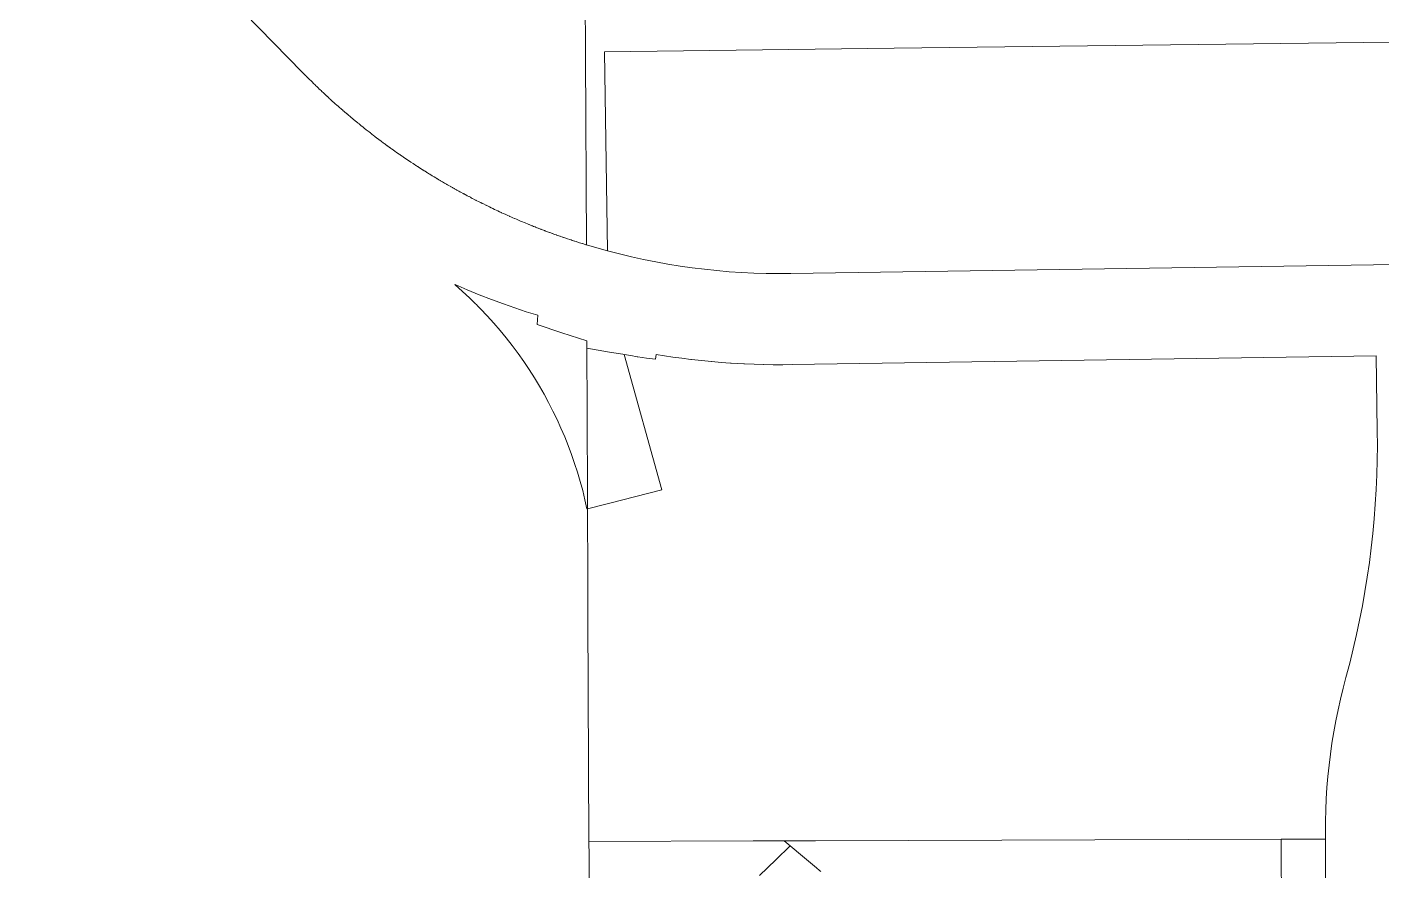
# Model space of a CAD drawing. Header units: feet. Extents: x 865220 to 2774701, y -2240498 to 961524.
# Drawn here: x 2758887 to 2761117, y 955911 to 957301 of the extents above; entities that cross this region are included whole.
import ezdxf

# ---------------------------------------------------------------- set-up
doc = ezdxf.new("R2010")
doc.units = ezdxf.units.FT
doc.header["$LTSCALE"] = 0.015
doc.header["$MEASUREMENT"] = 0
doc.layers.add('Parcels', color=7, linetype='Continuous', lineweight=0)

msp = doc.modelspace()

# ---------------------------------------------------------------- linework, layer by layer
at = {"layer": 'Parcels', "lineweight": 5, "ltscale": 100}
for p, q in [((2759806.1, 957260.2), (2759803, 957742)), ((2758886.7, 957691.1), (2759340.2, 957226.7)), ((2759806.2, 957253.4), (2759806.1, 957260.2)), ((2760314.2, 957266.5), (2759837.4, 957260.7)), ((2759837.4, 957260.7), (2759842.5, 956932.6)), ((2759842.5, 956932.6), (2759837.4, 957260.7)), ((2761132.8, 957276.4), (2760314.2, 957266.5)), ((2759807.5, 956942.6), (2759806.2, 957253.4)), ((2759806.2, 957253.4), (2759807.5, 956942.6)), ((2759340.2, 957226.7), (2759343.9, 957222.8)), ((2759343.9, 957222.8), (2759344.6, 957222.1)), ((2759344.6, 957222.1), (2759345.3, 957221.4)), ((2759345.3, 957221.4), (2759346, 957220.8)), ((2759346, 957220.8), (2759346.1, 957220.6)), ((2759346.1, 957220.6), (2759346.7, 957220)), ((2759346.7, 957220), (2759348.6, 957218.2)), ((2759348.6, 957218.2), (2759349.1, 957217.6)), ((2759349.1, 957217.6), (2759350.3, 957216.4)), ((2759350.3, 957216.4), (2759351.9, 957214.9)), ((2759351.9, 957214.9), (2759352.2, 957214.6)), ((2759352.2, 957214.6), (2759353.2, 957213.6)), ((2759353.2, 957213.6), (2759353.4, 957213.4)), ((2759353.4, 957213.4), (2759353.7, 957213.1)), ((2759353.7, 957213.1), (2759356.4, 957210.4)), ((2759356.4, 957210.4), (2759357.8, 957209.1)), ((2759357.8, 957209.1), (2759357.9, 957209)), ((2759357.9, 957209), (2759358.2, 957208.6)), ((2759358.2, 957208.6), (2759358.9, 957207.9)), ((2759358.9, 957207.9), (2759360.3, 957206.6)), ((2759360.3, 957206.6), (2759362.1, 957204.8)), ((2759362.1, 957204.8), (2759363.7, 957203.3)), ((2759363.7, 957203.3), (2759366.9, 957200.2)), ((2759366.9, 957200.2), (2759367.2, 957199.9)), ((2759367.2, 957199.9), (2759367.3, 957199.8)), ((2759367.3, 957199.8), (2759369.3, 957197.9)), ((2759369.3, 957197.9), (2759370.7, 957196.6)), ((2759370.7, 957196.6), (2759372.1, 957195.3)), ((2759372.1, 957195.3), (2759374.7, 957192.8)), ((2759374.7, 957192.8), (2759376.4, 957191.2)), ((2759376.4, 957191.2), (2759377, 957190.7)), ((2759377, 957190.7), (2759380.2, 957187.7)), ((2759380.2, 957187.7), (2759380.4, 957187.6)), ((2759380.4, 957187.6), (2759380.4, 957187.5)), ((2759380.4, 957187.5), (2759380.6, 957187.4)), ((2759380.6, 957187.4), (2759383.4, 957184.8)), ((2759383.4, 957184.8), (2759384.3, 957183.9)), ((2759384.3, 957183.9), (2759385.8, 957182.6)), ((2759385.8, 957182.6), (2759388.6, 957180)), ((2759388.6, 957180), (2759389.8, 957179)), ((2759389.8, 957179), (2759392, 957177)), ((2759392, 957177), (2759392.2, 957176.7)), ((2759392.2, 957176.7), (2759393, 957176.1)), ((2759393, 957176.1), (2759394.6, 957174.6)), ((2759394.6, 957174.6), (2759396.2, 957173.2)), ((2759396.2, 957173.2), (2759396.4, 957173)), ((2759396.4, 957173), (2759399.5, 957170.3)), ((2759399.5, 957170.3), (2759400, 957169.8)), ((2759400, 957169.8), (2759401, 957168.9)), ((2759401, 957168.9), (2759404, 957166.4)), ((2759404, 957166.4), (2759404.5, 957165.9)), ((2759404.5, 957165.9), (2759406.5, 957164.2)), ((2759406.5, 957164.2), (2759406.7, 957164)), ((2759406.7, 957164), (2759408.7, 957162.2)), ((2759408.7, 957162.2), (2759409, 957162)), ((2759409, 957162), (2759413, 957158.6)), ((2759413, 957158.6), (2759413.5, 957158.2)), ((2759413.5, 957158.2), (2759414.1, 957157.6)), ((2759414.1, 957157.6), (2759416.2, 957155.8)), ((2759416.2, 957155.8), (2759418, 957154.3)), ((2759418, 957154.3), (2759419.3, 957153.2)), ((2759419.3, 957153.2), (2759419.9, 957152.7)), ((2759419.9, 957152.7), (2759420.9, 957151.8)), ((2759420.9, 957151.8), (2759421.9, 957151.1)), ((2759421.9, 957151.1), (2759424.9, 957148.5)), ((2759424.9, 957148.5), (2759425.7, 957147.9)), ((2759425.7, 957147.9), (2759425.7, 957147.8)), ((2759425.7, 957147.8), (2759426.7, 957147)), ((2759426.7, 957147), (2759431.1, 957143.5)), ((2759431.1, 957143.5), (2759431.1, 957143.4)), ((2759431.1, 957143.4), (2759431.5, 957143.1)), ((2759431.5, 957143.1), (2759433.2, 957141.7)), ((2759433.2, 957141.7), (2759435.2, 957140.1)), ((2759435.2, 957140.1), (2759435.4, 957139.9)), ((2759435.4, 957139.9), (2759436.3, 957139.2)), ((2759436.3, 957139.2), (2759439.8, 957136.4)), ((2759439.8, 957136.4), (2759440, 957136.2)), ((2759440, 957136.2), (2759440.6, 957135.8)), ((2759440.6, 957135.8), (2759441.7, 957134.9)), ((2759441.7, 957134.9), (2759445.1, 957132.2)), ((2759445.1, 957132.2), (2759446.7, 957131)), ((2759446.7, 957131), (2759446.8, 957130.9)), ((2759446.8, 957130.9), (2759448.2, 957129.8)), ((2759448.2, 957129.8), (2759449.7, 957128.5)), ((2759449.7, 957128.5), (2759451.9, 957126.9)), ((2759451.9, 957126.9), (2759452.8, 957126.2)), ((2759452.8, 957126.2), (2759453, 957126)), ((2759453, 957126), (2759454.3, 957125)), ((2759454.3, 957125), (2759457, 957122.9)), ((2759457, 957122.9), (2759458.9, 957121.5)), ((2759458.9, 957121.5), (2759459, 957121.4)), ((2759459, 957121.4), (2759459.3, 957121.2)), ((2759459.3, 957121.2), (2759460, 957120.6)), ((2759460, 957120.6), (2759464.1, 957117.5)), ((2759464.1, 957117.5), (2759464.3, 957117.3)), ((2759464.3, 957117.3), (2759465.2, 957116.7)), ((2759465.2, 957116.7), (2759466.1, 957116)), ((2759466.1, 957116), (2759469.5, 957113.5)), ((2759469.5, 957113.5), (2759469.7, 957113.3)), ((2759469.7, 957113.3), (2759470.4, 957112.7)), ((2759470.4, 957112.7), (2759472.9, 957110.9)), ((2759472.9, 957110.9), (2759474.6, 957109.7)), ((2759474.6, 957109.7), (2759475.7, 957108.8)), ((2759475.7, 957108.8), (2759476.2, 957108.5)), ((2759476.2, 957108.5), (2759479.7, 957105.9)), ((2759479.7, 957105.9), (2759480.2, 957105.5)), ((2759480.2, 957105.5), (2759483.5, 957103.2)), ((2759483.5, 957103.2), (2759484, 957102.8)), ((2759484, 957102.8), (2759485, 957102.1)), ((2759485, 957102.1), (2759486.6, 957101)), ((2759486.6, 957101), (2759489.2, 957099.1)), ((2759489.2, 957099.1), (2759489.5, 957098.9)), ((2759489.5, 957098.9), (2759489.8, 957098.7)), ((2759489.8, 957098.7), (2759492.3, 957096.9)), ((2759492.3, 957096.9), (2759492.9, 957096.4)), ((2759492.9, 957096.4), (2759494.5, 957095.4)), ((2759494.5, 957095.4), (2759494.5, 957095.3)), ((2759494.5, 957095.3), (2759496.7, 957093.8)), ((2759496.7, 957093.8), (2759499.3, 957091.9)), ((2759499.3, 957091.9), (2759500.2, 957091.4)), ((2759500.2, 957091.4), (2759500.8, 957090.9)), ((2759500.8, 957090.9), (2759501.4, 957090.5)), ((2759501.4, 957090.5), (2759504.4, 957088.5)), ((2759504.4, 957088.5), (2759505.8, 957087.5)), ((2759505.8, 957087.5), (2759506.1, 957087.3)), ((2759506.1, 957087.3), (2759506.6, 957087)), ((2759506.6, 957087), (2759508.6, 957085.6)), ((2759508.6, 957085.6), (2759511.2, 957083.8)), ((2759511.2, 957083.8), (2759511.4, 957083.7)), ((2759511.4, 957083.7), (2759511.8, 957083.4)), ((2759511.8, 957083.4), (2759512.9, 957082.7)), ((2759512.9, 957082.7), (2759517.1, 957079.9)), ((2759517.1, 957079.9), (2759517.1, 957079.9)), ((2759517.1, 957079.9), (2759517.8, 957079.4)), ((2759517.8, 957079.4), (2759517.8, 957079.4)), ((2759517.8, 957079.4), (2759518.4, 957079)), ((2759518.4, 957079), (2759522.3, 957076.4)), ((2759522.3, 957076.4), (2759523.1, 957075.9)), ((2759523.1, 957075.9), (2759523.8, 957075.4)), ((2759523.8, 957075.4), (2759523.8, 957075.4)), ((2759523.8, 957075.4), (2759526.8, 957073.5)), ((2759526.8, 957073.5), (2759527.8, 957072.8)), ((2759527.8, 957072.8), (2759529.3, 957071.9)), ((2759529.3, 957071.9), (2759529.8, 957071.5)), ((2759529.8, 957071.5), (2759531.3, 957070.6)), ((2759531.3, 957070.6), (2759533.7, 957069)), ((2759533.7, 957069), (2759534.7, 957068.3)), ((2759534.7, 957068.3), (2759535.8, 957067.7)), ((2759535.8, 957067.7), (2759536, 957067.5)), ((2759536, 957067.5), (2759538.8, 957065.8)), ((2759538.8, 957065.8), (2759539.4, 957065.4)), ((2759539.4, 957065.4), (2759540.4, 957064.7)), ((2759540.4, 957064.7), (2759541.9, 957063.8)), ((2759541.9, 957063.8), (2759544.3, 957062.3)), ((2759544.3, 957062.3), (2759544.8, 957062)), ((2759544.8, 957062), (2759545.7, 957061.4)), ((2759545.7, 957061.4), (2759547.7, 957060.2)), ((2759547.7, 957060.2), (2759549.2, 957059.3)), ((2759549.2, 957059.3), (2759549.8, 957058.9)), ((2759549.8, 957058.9), (2759551.5, 957057.8)), ((2759551.5, 957057.8), (2759553.6, 957056.5)), ((2759553.6, 957056.5), (2759554.6, 957056)), ((2759554.6, 957056), (2759555.8, 957055.2)), ((2759555.8, 957055.2), (2759557.1, 957054.4)), ((2759557.1, 957054.4), (2759559.6, 957052.9)), ((2759559.6, 957052.9), (2759561.2, 957051.9)), ((2759561.2, 957051.9), (2759562.1, 957051.4)), ((2759562.1, 957051.4), (2759562.4, 957051.2)), ((2759562.4, 957051.2), (2759564.6, 957049.9)), ((2759564.6, 957049.9), (2759566.6, 957048.7)), ((2759566.6, 957048.7), (2759567.6, 957048.2)), ((2759567.6, 957048.2), (2759569.7, 957046.9)), ((2759569.7, 957046.9), (2759570.7, 957046.3)), ((2759570.7, 957046.3), (2759572.3, 957045.4)), ((2759572.3, 957045.4), (2759574, 957044.4)), ((2759574, 957044.4), (2759575.2, 957043.7)), ((2759575.2, 957043.7), (2759577.4, 957042.4)), ((2759577.4, 957042.4), (2759578, 957042.1)), ((2759578, 957042.1), (2759579.6, 957041.2)), ((2759579.6, 957041.2), (2759579.7, 957041.1)), ((2759579.7, 957041.1), (2759584.2, 957038.5)), ((2759584.2, 957038.5), (2759584.6, 957038.3)), ((2759584.6, 957038.3), (2759584.9, 957038.1)), ((2759584.9, 957038.1), (2759585, 957038.1)), ((2759585, 957038.1), (2759587.1, 957036.9)), ((2759587.1, 957036.9), (2759587.7, 957036.5)), ((2759587.7, 957036.5), (2759589.9, 957035.3)), ((2759589.9, 957035.3), (2759590.4, 957035)), ((2759590.4, 957035), (2759593.5, 957033.3)), ((2759593.5, 957033.3), (2759594.3, 957032.9)), ((2759594.3, 957032.9), (2759595.3, 957032.3)), ((2759595.3, 957032.3), (2759597.8, 957030.9)), ((2759597.8, 957030.9), (2759599.1, 957030.2)), ((2759599.1, 957030.2), (2759600.3, 957029.6)), ((2759600.3, 957029.6), (2759601, 957029.2)), ((2759601, 957029.2), (2759604.6, 957027.2)), ((2759604.6, 957027.2), (2759605.3, 957026.9)), ((2759605.3, 957026.9), (2759606.1, 957026.4)), ((2759606.1, 957026.4), (2759608.5, 957025.1)), ((2759608.5, 957025.1), (2759610.3, 957024.2)), ((2759610.3, 957024.2), (2759611.3, 957023.6)), ((2759611.3, 957023.6), (2759614, 957022.2)), ((2759614, 957022.2), (2759614.4, 957022)), ((2759614.4, 957022), (2759616.5, 957020.9)), ((2759616.5, 957020.9), (2759618.1, 957020.1)), ((2759618.1, 957020.1), (2759619.7, 957019.2)), ((2759619.7, 957019.2), (2759620.3, 957018.9)), ((2759620.3, 957018.9), (2759624.1, 957016.9)), ((2759624.1, 957016.9), (2759625.4, 957016.3)), ((2759625.4, 957016.3), (2759626.1, 957015.9)), ((2759626.1, 957015.9), (2759630.9, 957013.5)), ((2759630.9, 957013.5), (2759632, 957012.9)), ((2759632, 957012.9), (2759633.7, 957012.1)), ((2759633.7, 957012.1), (2759636, 957010.9)), ((2759636, 957010.9), (2759636.5, 957010.7)), ((2759636.5, 957010.7), (2759638, 957009.9)), ((2759638, 957009.9), (2759642.1, 957007.9)), ((2759642.1, 957007.9), (2759642.4, 957007.7)), ((2759642.4, 957007.7), (2759642.7, 957007.6)), ((2759642.7, 957007.6), (2759644.7, 957006.6)), ((2759644.7, 957006.6), (2759648.1, 957005)), ((2759648.1, 957005), (2759650.6, 957003.8)), ((2759650.6, 957003.8), (2759650.8, 957003.7)), ((2759650.8, 957003.7), (2759652.4, 957002.9)), ((2759652.4, 957002.9), (2759653.5, 957002.4)), ((2759653.5, 957002.4), (2759656.5, 957000.9)), ((2759656.5, 957000.9), (2759659, 956999.8)), ((2759659, 956999.8), (2759659, 956999.8)), ((2759659, 956999.8), (2759661.9, 956998.4)), ((2759661.9, 956998.4), (2759664.7, 956997.1)), ((2759664.7, 956997.1), (2759666.2, 956996.4)), ((2759666.2, 956996.4), (2759667.5, 956995.8)), ((2759667.5, 956995.8), (2759667.9, 956995.6)), ((2759667.9, 956995.6), (2759670.3, 956994.5)), ((2759670.3, 956994.5), (2759673.8, 956992.9)), ((2759673.8, 956992.9), (2759673.9, 956992.9)), ((2759673.9, 956992.9), (2759676, 956991.9)), ((2759676, 956991.9), (2759678.3, 956990.9)), ((2759678.3, 956990.9), (2759680.9, 956989.8)), ((2759680.9, 956989.8), (2759681.6, 956989.4)), ((2759681.6, 956989.4), (2759684, 956988.4)), ((2759684, 956988.4), (2759686.7, 956987.2)), ((2759686.7, 956987.2), (2759689.2, 956986.1)), ((2759689.2, 956986.1), (2759689.8, 956985.9)), ((2759689.8, 956985.9), (2759692.5, 956984.7)), ((2759692.5, 956984.7), (2759695.5, 956983.4)), ((2759695.5, 956983.4), (2759696.6, 956982.9)), ((2759696.6, 956982.9), (2759699.3, 956981.8)), ((2759699.3, 956981.8), (2759702.1, 956980.6)), ((2759702.1, 956980.6), (2759702.2, 956980.6)), ((2759702.2, 956980.6), (2759705, 956979.4)), ((2759705, 956979.4), (2759706.7, 956978.7)), ((2759706.7, 956978.7), (2759707.8, 956978.2)), ((2759707.8, 956978.2), (2759710.8, 956977)), ((2759710.8, 956977), (2759713, 956976.1)), ((2759713, 956976.1), (2759713.5, 956975.9)), ((2759713.5, 956975.9), (2759714.5, 956975.5)), ((2759714.5, 956975.5), (2759714.6, 956975.5)), ((2759714.6, 956975.5), (2759717.8, 956974.2)), ((2759717.8, 956974.2), (2759719, 956973.7)), ((2759719, 956973.7), (2759720.4, 956973.1)), ((2759720.4, 956973.1), (2759720.5, 956973.1)), ((2759720.5, 956973.1), (2759723.1, 956972.1)), ((2759723.1, 956972.1), (2759723.5, 956971.9)), ((2759723.5, 956971.9), (2759726.2, 956970.8)), ((2759726.2, 956970.8), (2759726.5, 956970.8)), ((2759726.5, 956970.8), (2759728, 956970.2)), ((2759728, 956970.2), (2759728.2, 956970.1)), ((2759728.2, 956970.1), (2759732.1, 956968.6)), ((2759732.1, 956968.6), (2759732.5, 956968.4)), ((2759732.5, 956968.4), (2759733.3, 956968.1)), ((2759733.3, 956968.1), (2759733.6, 956968)), ((2759733.6, 956968), (2759738.5, 956966.1)), ((2759738.5, 956966.1), (2759739.1, 956965.9)), ((2759739.1, 956965.9), (2759740.2, 956965.5)), ((2759740.2, 956965.5), (2759740.3, 956965.4)), ((2759740.3, 956965.4), (2759743.7, 956964.2)), ((2759743.7, 956964.2), (2759745.1, 956963.6)), ((2759745.1, 956963.6), (2759746.7, 956963.1)), ((2759746.7, 956963.1), (2759747.2, 956962.9)), ((2759747.2, 956962.9), (2759748.9, 956962.2)), ((2759748.9, 956962.2), (2759751.2, 956961.4)), ((2759751.2, 956961.4), (2759752, 956961.1)), ((2759752, 956961.1), (2759754.2, 956960.3)), ((2759754.2, 956960.3), (2759755.6, 956959.8)), ((2759755.6, 956959.8), (2759758.2, 956958.9)), ((2759758.2, 956958.9), (2759758.5, 956958.8)), ((2759758.5, 956958.8), (2759760.4, 956958.1)), ((2759760.4, 956958.1), (2759762, 956957.6)), ((2759762, 956957.6), (2759763.6, 956957)), ((2759763.6, 956957), (2759764.6, 956956.7)), ((2759764.6, 956956.7), (2759765.2, 956956.4)), ((2759765.2, 956956.4), (2759768.4, 956955.3)), ((2759768.4, 956955.3), (2759768.7, 956955.2)), ((2759768.7, 956955.2), (2759769.9, 956954.8)), ((2759769.9, 956954.8), (2759770.6, 956954.6)), ((2759770.6, 956954.6), (2759773.8, 956953.5)), ((2759773.8, 956953.5), (2759774.7, 956953.2)), ((2759774.7, 956953.2), (2759776.4, 956952.6)), ((2759776.4, 956952.6), (2759780.1, 956951.4)), ((2759780.1, 956951.4), (2759780.4, 956951.3)), ((2759780.4, 956951.3), (2759782.1, 956950.7)), ((2759782.1, 956950.7), (2759782.4, 956950.6)), ((2759782.4, 956950.6), (2759784.4, 956949.9)), ((2759784.4, 956949.9), (2759784.5, 956949.9)), ((2759784.5, 956949.9), (2759787.8, 956948.8)), ((2759787.8, 956948.8), (2759788.5, 956948.6)), ((2759788.5, 956948.6), (2759790.6, 956947.9)), ((2759790.6, 956947.9), (2759794.4, 956946.7)), ((2759794.4, 956946.7), (2759794.7, 956946.6)), ((2759794.7, 956946.6), (2759794.8, 956946.6)), ((2759794.8, 956946.6), (2759796.2, 956946.1)), ((2759796.2, 956946.1), (2759800.7, 956944.7)), ((2759800.7, 956944.7), (2759800.9, 956944.7)), ((2759800.9, 956944.7), (2759801.1, 956944.6)), ((2759801.1, 956944.6), (2759802.9, 956944.1)), ((2759802.9, 956944.1), (2759806.9, 956942.8)), ((2759806.9, 956942.8), (2759807.2, 956942.7)), ((2759807.2, 956942.7), (2759807.5, 956942.6)), ((2759807.5, 956942.6), (2759824.9, 956937.5)), ((2759824.9, 956937.5), (2759842.5, 956932.6)), ((2759842.5, 956932.6), (2759862.1, 956927.6)), ((2759862.1, 956927.6), (2759881.9, 956922.9)), ((2759881.9, 956922.9), (2759901.7, 956918.5)), ((2759901.7, 956918.5), (2759921.7, 956914.5)), ((2759921.7, 956914.5), (2759941.7, 956910.9)), ((2759941.7, 956910.9), (2759961.7, 956907.7)), ((2759961.7, 956907.7), (2759981.8, 956904.8)), ((2759981.8, 956904.8), (2760002, 956902.3)), ((2760002, 956902.3), (2760022.2, 956900.2)), ((2760022.2, 956900.2), (2760042.4, 956898.4)), ((2760042.4, 956898.4), (2760062.7, 956897.1)), ((2760143.9, 956895.3), (2761140.4, 956910.5)), ((2759591.6, 956877.1), (2759590.9, 956877.4)), ((2759590.9, 956877.4), (2759615.7, 956854.6)), ((2759611.3, 956868.6), (2759591.6, 956877.1)), ((2760062.7, 956897.1), (2760083, 956896.1)), ((2760083, 956896.1), (2760103.3, 956895.4)), ((2760103.3, 956895.4), (2760123.6, 956895.2)), ((2760123.6, 956895.2), (2760143.9, 956895.3)), ((2759631.1, 956860.5), (2759611.3, 956868.6)), ((2759615.7, 956854.6), (2759623.5, 956847)), ((2759651.1, 956852.7), (2759631.1, 956860.5)), ((2759623.5, 956847), (2759624.9, 956845.7)), ((2759624.9, 956845.7), (2759626.5, 956844.1)), ((2759626.5, 956844.1), (2759628.2, 956842.4)), ((2759628.2, 956842.4), (2759628.4, 956842.2)), ((2759628.4, 956842.2), (2759629.5, 956841)), ((2759629.5, 956841), (2759629.6, 956840.9)), ((2759629.6, 956840.9), (2759631.4, 956839.1)), ((2759631.4, 956839.1), (2759633.2, 956837.3)), ((2759633.2, 956837.3), (2759644.2, 956825.7)), ((2759671.2, 956845.2), (2759651.1, 956852.7)), ((2759689.8, 956838.7), (2759671.2, 956845.2)), ((2759708.6, 956832.5), (2759689.8, 956838.7)), ((2759727.4, 956826.6), (2759708.6, 956832.5)), ((2759644.2, 956825.7), (2759654.9, 956813.8)), ((2759654.9, 956813.8), (2759665.4, 956801.7)), ((2759726.5, 956811.2), (2759727.4, 956826.6)), ((2759767.3, 956797.6), (2759726.5, 956811.2)), ((2759665.4, 956801.7), (2759675.6, 956789.3)), ((2759675.6, 956789.3), (2759685.5, 956776.6)), ((2759808.2, 956784.3), (2759767.3, 956797.6)), ((2759685.5, 956776.6), (2759695.1, 956763.7)), ((2759808.2, 956772.4), (2759808.2, 956784.3)), ((2759808.2, 956784.3), (2759808.2, 956784.3)), ((2759845.5, 956766), (2759808.2, 956772.4)), ((2759808.2, 956772.4), (2759808.7, 956668.1)), ((2759808.7, 956668.1), (2759808.2, 956772.4)), ((2759867.4, 956762.3), (2759845.5, 956766)), ((2759695.1, 956763.7), (2759704.4, 956750.6)), ((2759704.4, 956750.6), (2759713.4, 956737.2)), ((2759869.6, 956761.9), (2759867.4, 956762.3)), ((2759869.6, 956761.9), (2759869.6, 956761.9)), ((2759880.5, 956760.1), (2759869.6, 956761.9)), ((2759869.6, 956761.9), (2759932, 956538.8)), ((2759891.4, 956758.4), (2759880.5, 956760.1)), ((2759892, 956758.3), (2759891.4, 956758.4)), ((2759906.7, 956756.2), (2759892, 956758.3)), ((2759921.3, 956754.2), (2759906.7, 956756.2)), ((2759922.3, 956762.1), (2759921.3, 956754.2)), ((2759921.3, 956754.2), (2759921.3, 956754.2)), ((2759936, 956759.9), (2759922.3, 956762.1)), ((2759949.8, 956757.8), (2759936, 956759.9)), ((2759950.1, 956757.8), (2759949.8, 956757.8)), ((2759964.8, 956755.8), (2759950.1, 956757.8)), ((2759979.5, 956753.9), (2759964.8, 956755.8)), ((2759980.4, 956753.8), (2759979.5, 956753.9)), ((2759996.8, 956752), (2759980.4, 956753.8)), ((2760013.3, 956750.4), (2759996.8, 956752)), ((2760014.1, 956750.3), (2760013.3, 956750.4)), ((2760029.5, 956749), (2760014.1, 956750.3)), ((2760044.9, 956747.9), (2760029.5, 956749)), ((2760045.8, 956747.8), (2760044.9, 956747.9)), ((2760067, 956746.6), (2760045.8, 956747.8)), ((2760068, 956746.6), (2760067, 956746.6)), ((2760083.7, 956745.9), (2760068, 956746.6)), ((2760099.4, 956745.5), (2760083.7, 956745.9)), ((2760099.8, 956745.5), (2760099.4, 956745.5)), ((2760115.2, 956745.2), (2760099.8, 956745.5)), ((2760130.7, 956745.2), (2760115.2, 956745.2)), ((2760146.2, 956745.3), (2760130.7, 956745.2)), ((2761107.7, 956760), (2760146.2, 956745.3)), ((2761109.6, 956636), (2761107.7, 956760)), ((2759713.4, 956737.2), (2759722, 956723.6)), ((2759722, 956723.6), (2759722.2, 956723.3)), ((2759722.2, 956723.3), (2759730.3, 956710)), ((2759730.3, 956710), (2759738, 956696.5)), ((2759738, 956696.5), (2759745.4, 956682.8)), ((2759745.4, 956682.8), (2759752.5, 956668.9)), ((2759752.5, 956668.9), (2759759.3, 956654.9)), ((2759759.3, 956654.9), (2759765.7, 956640.8)), ((2759808.8, 956647.9), (2759808.7, 956668.1)), ((2759765.7, 956640.8), (2759771.9, 956626.4)), ((2759808.8, 956647.9), (2759808.8, 956647.8)), ((2759808.8, 956647.8), (2759808.8, 956647.9)), ((2759808.8, 956647.8), (2759809.2, 956544.6)), ((2759809.2, 956544.6), (2759808.8, 956647.8)), ((2761109.8, 956611.9), (2761109.6, 956636)), ((2759771.9, 956626.4), (2759777.6, 956612)), ((2759777.6, 956612), (2759783.1, 956597.4)), ((2761109.5, 956587.7), (2761109.8, 956611.9)), ((2759783.1, 956597.4), (2759788.2, 956582.7)), ((2761108.9, 956563.6), (2761109.5, 956587.7)), ((2759788.2, 956582.7), (2759793, 956567.9)), ((2759793, 956567.9), (2759797.4, 956553)), ((2761107.9, 956539.5), (2761108.9, 956563.6)), ((2759797.4, 956553), (2759801.5, 956538)), ((2759809.4, 956507.9), (2759809.2, 956544.6)), ((2759801.5, 956538), (2759805.2, 956522.8)), ((2759805.2, 956522.8), (2759808.5, 956507.7)), ((2759932, 956538.8), (2759844, 956516.6)), ((2761106.4, 956515.4), (2761107.9, 956539.5)), ((2759808.5, 956507.7), (2759809.1, 956507.8)), ((2759809.1, 956507.8), (2759809.4, 956507.9)), ((2759841.8, 956516), (2759809.4, 956507.9)), ((2759809.4, 956507.9), (2759809.4, 956503.9)), ((2759809.4, 956503.9), (2759809.4, 956499.4)), ((2759809.4, 956499.4), (2759809.4, 956494.5)), ((2759841.8, 956516), (2759841.9, 956516.1)), ((2759841.9, 956516.1), (2759841.8, 956516)), ((2759844, 956516.6), (2759841.9, 956516.1)), ((2761104.6, 956491.3), (2761106.4, 956515.4)), ((2759809.4, 956494.5), (2759809.5, 956490)), ((2759809.5, 956490), (2759809.5, 956485.2)), ((2759809.5, 956485.2), (2759809.5, 956479.7)), ((2759809.5, 956479.7), (2759809.7, 956425.1)), ((2761102.3, 956467.3), (2761104.6, 956491.3)), ((2761099.7, 956443.3), (2761102.3, 956467.3)), ((2761096.7, 956419.3), (2761099.7, 956443.3)), ((2759809.7, 956425.1), (2759810, 956376.3)), ((2761093.2, 956395.4), (2761096.7, 956419.3)), ((2761089.4, 956371.6), (2761093.2, 956395.4)), ((2759810, 956376.3), (2759810.1, 956332.7)), ((2761085.1, 956347.8), (2761089.4, 956371.6)), ((2761080.5, 956324.2), (2761085.1, 956347.8)), ((2759810.1, 956332.7), (2759811.8, 955959.9)), ((2761075.5, 956300.5), (2761080.5, 956324.2)), ((2761070.1, 956277), (2761075.5, 956300.5)), ((2761064.3, 956253.6), (2761070.1, 956277)), ((2761058.1, 956230.2), (2761064.3, 956253.6)), ((2761053.4, 956212.4), (2761058.1, 956230.2)), ((2761049, 956194.5), (2761053.4, 956212.4)), ((2761045, 956176.5), (2761049, 956194.5)), ((2761041.3, 956158.4), (2761045, 956176.5)), ((2761035, 956122), (2761038, 956140.2)), ((2761038, 956140.2), (2761041.3, 956158.4)), ((2761032.4, 956103.8), (2761035, 956122)), ((2761030.2, 956085.4), (2761032.4, 956103.8)), ((2761028.3, 956067.1), (2761030.2, 956085.4)), ((2761026.8, 956048.7), (2761028.3, 956067.1)), ((2761024.8, 956011.9), (2761025.6, 956030.3)), ((2761025.6, 956030.3), (2761026.8, 956048.7)), ((2761024.3, 955993.4), (2761024.8, 956011.9)), ((2761024.2, 955975), (2761024.3, 955993.4)), ((2760184.5, 955961), (2760951.4, 955963.4)), ((2760951.4, 955963.4), (2761024.2, 955963.6)), ((2760951.5, 955951.4), (2760951.4, 955963.4)), ((2760951.4, 955963.4), (2760951.4, 955963.4)), ((2761024.2, 955963.6), (2761024.2, 955975)), ((2761025.7, 955599.4), (2761024.2, 955963.6)), ((2759811.8, 955959.9), (2760082.3, 955960.7)), ((2759811.8, 955959.9), (2759811.9, 955936.3)), ((2760133.4, 955960.9), (2760082.3, 955960.7)), ((2760119.2, 955929.7), (2760142.9, 955952.9)), ((2760133.4, 955960.9), (2760184.5, 955961)), ((2760133.4, 955960.9), (2760142.9, 955952.9)), ((2760142.9, 955952.9), (2760133.4, 955960.9)), ((2760142.9, 955952.9), (2760163.2, 955935.8)), ((2760951.6, 955940.2), (2760951.5, 955951.4)), ((2760955.8, 955428.3), (2760951.6, 955940.2)), ((2759811.9, 955936.3), (2759813.2, 955631)), ((2760092.4, 955903.6), (2760119.2, 955929.7)), ((2760186.4, 955916.3), (2760163.2, 955935.8)), ((2760163.2, 955935.8), (2760186.4, 955916.3)), ((2760191.1, 955912.3), (2760186.4, 955916.3)), ((2760186.4, 955916.3), (2760191.1, 955912.3)), ((2760193.5, 955910.3), (2760191.1, 955912.3)), ((2760191.1, 955912.3), (2760193.5, 955910.3))]:
    msp.add_line(p, q, dxfattribs=at)

doc.saveas('drawing.dxf')
